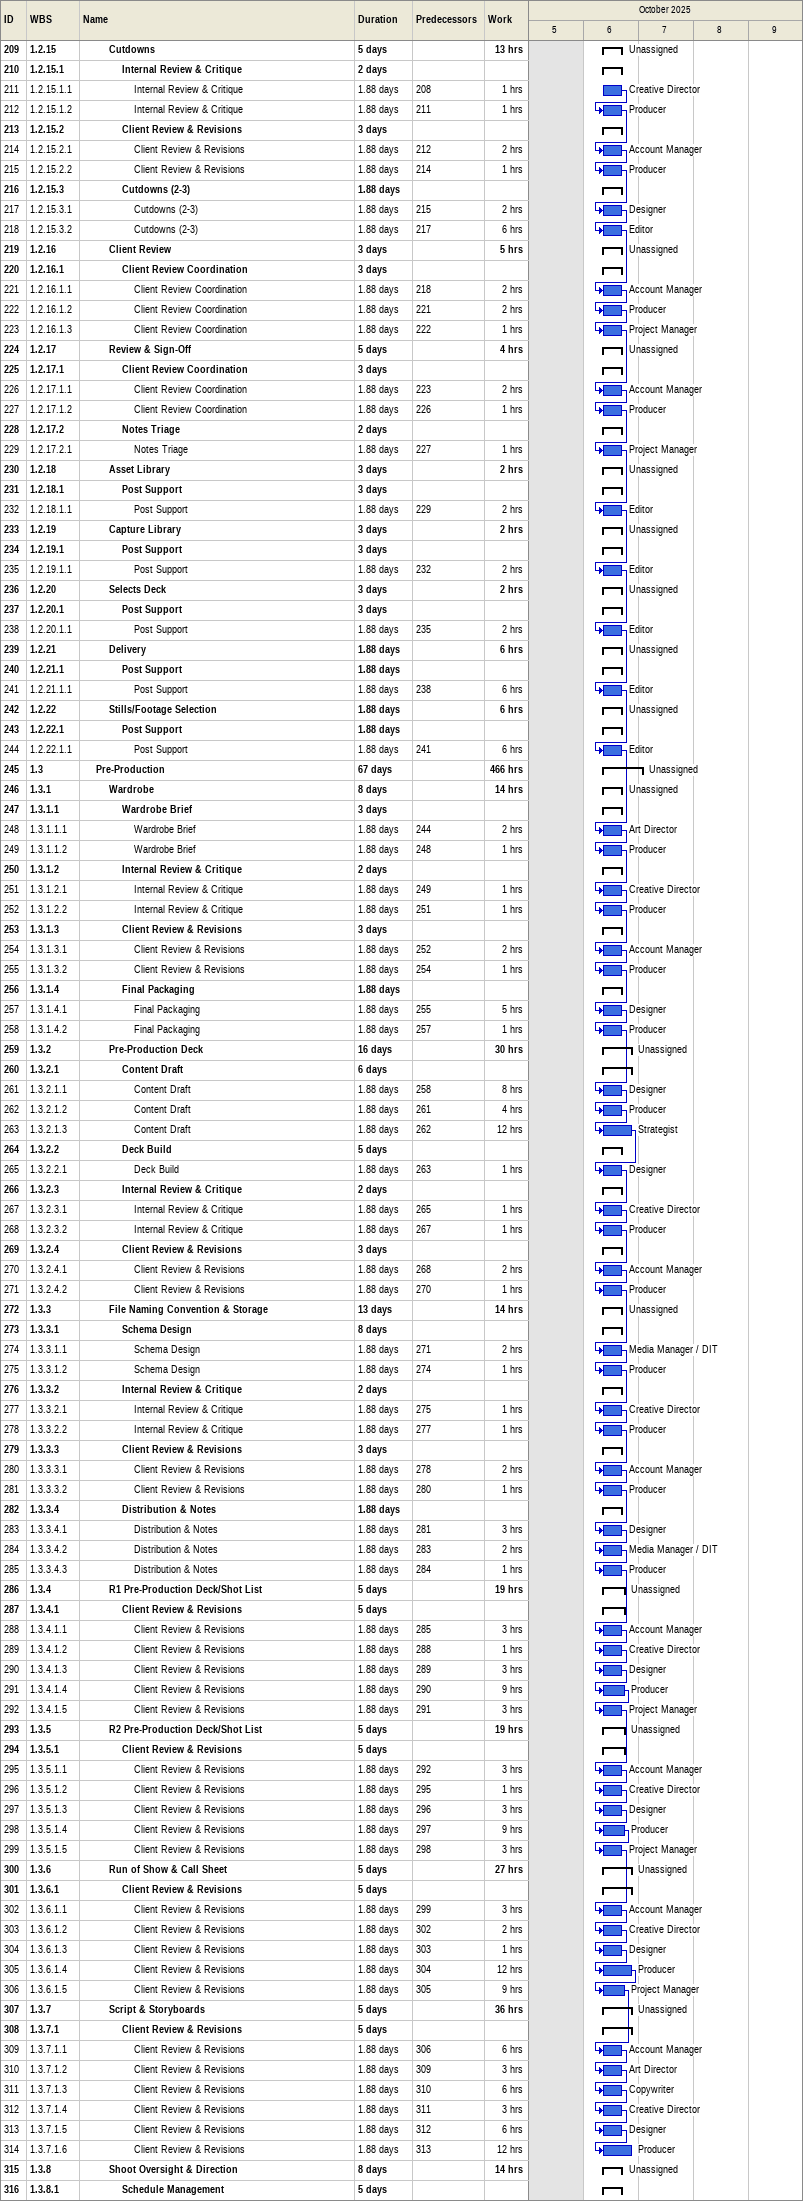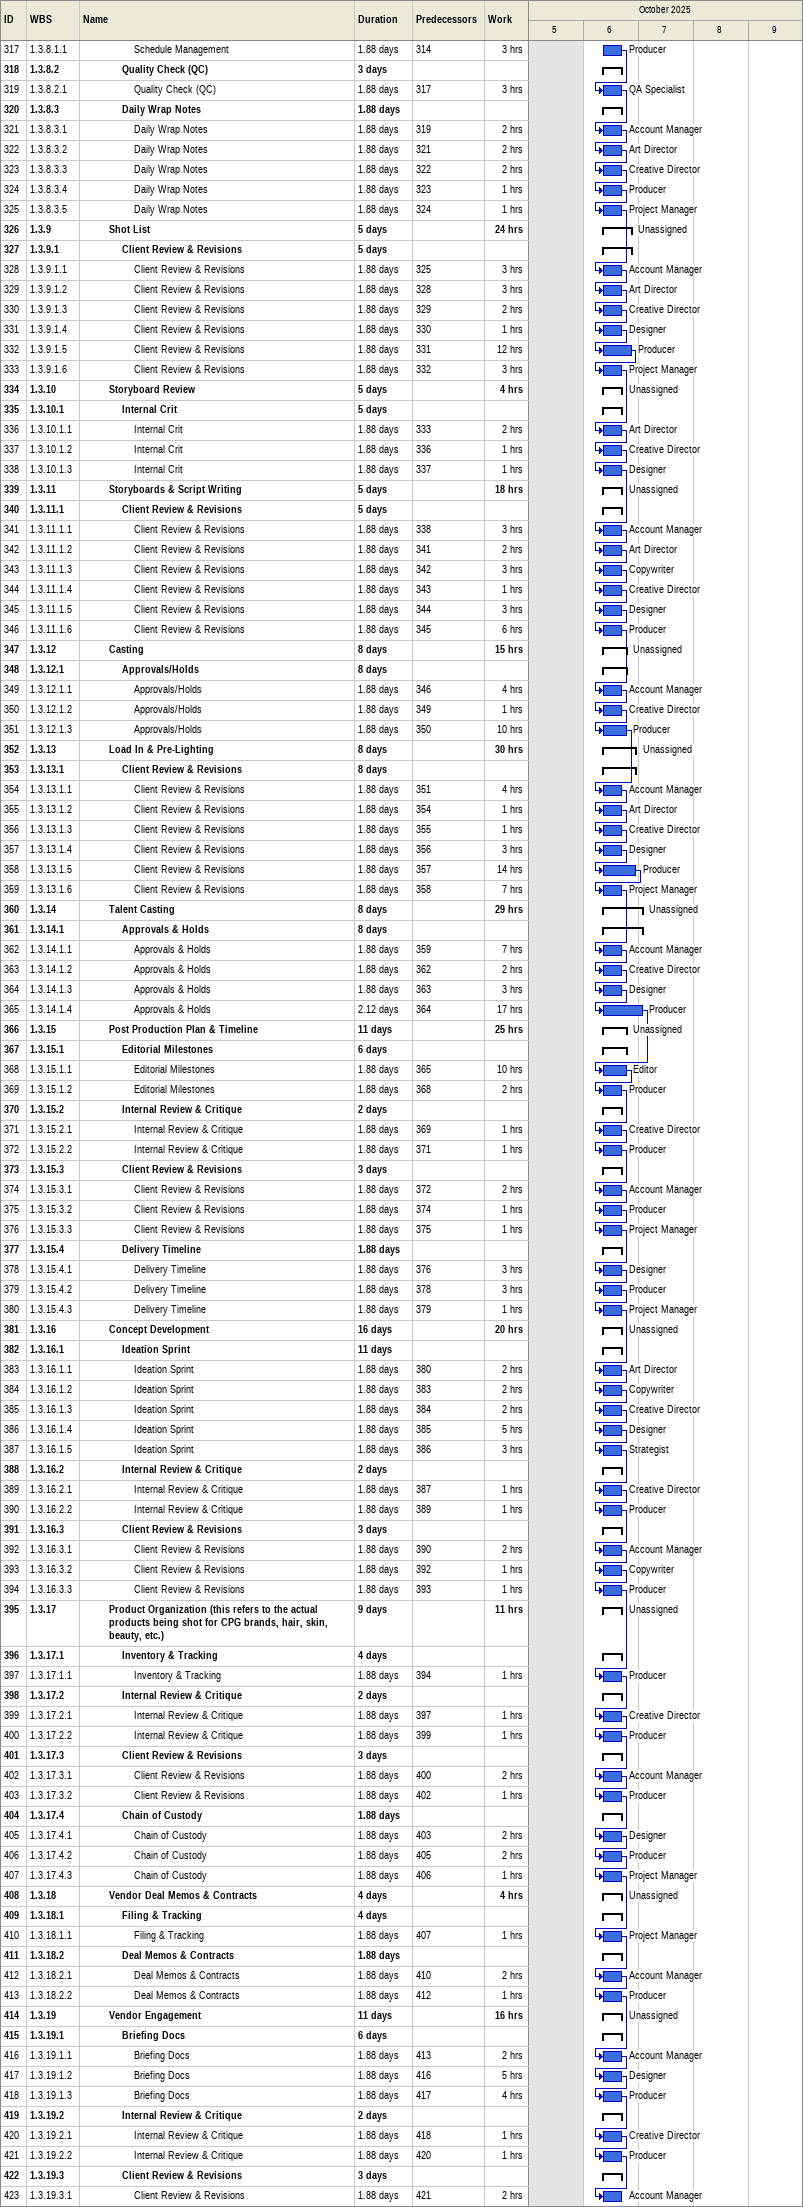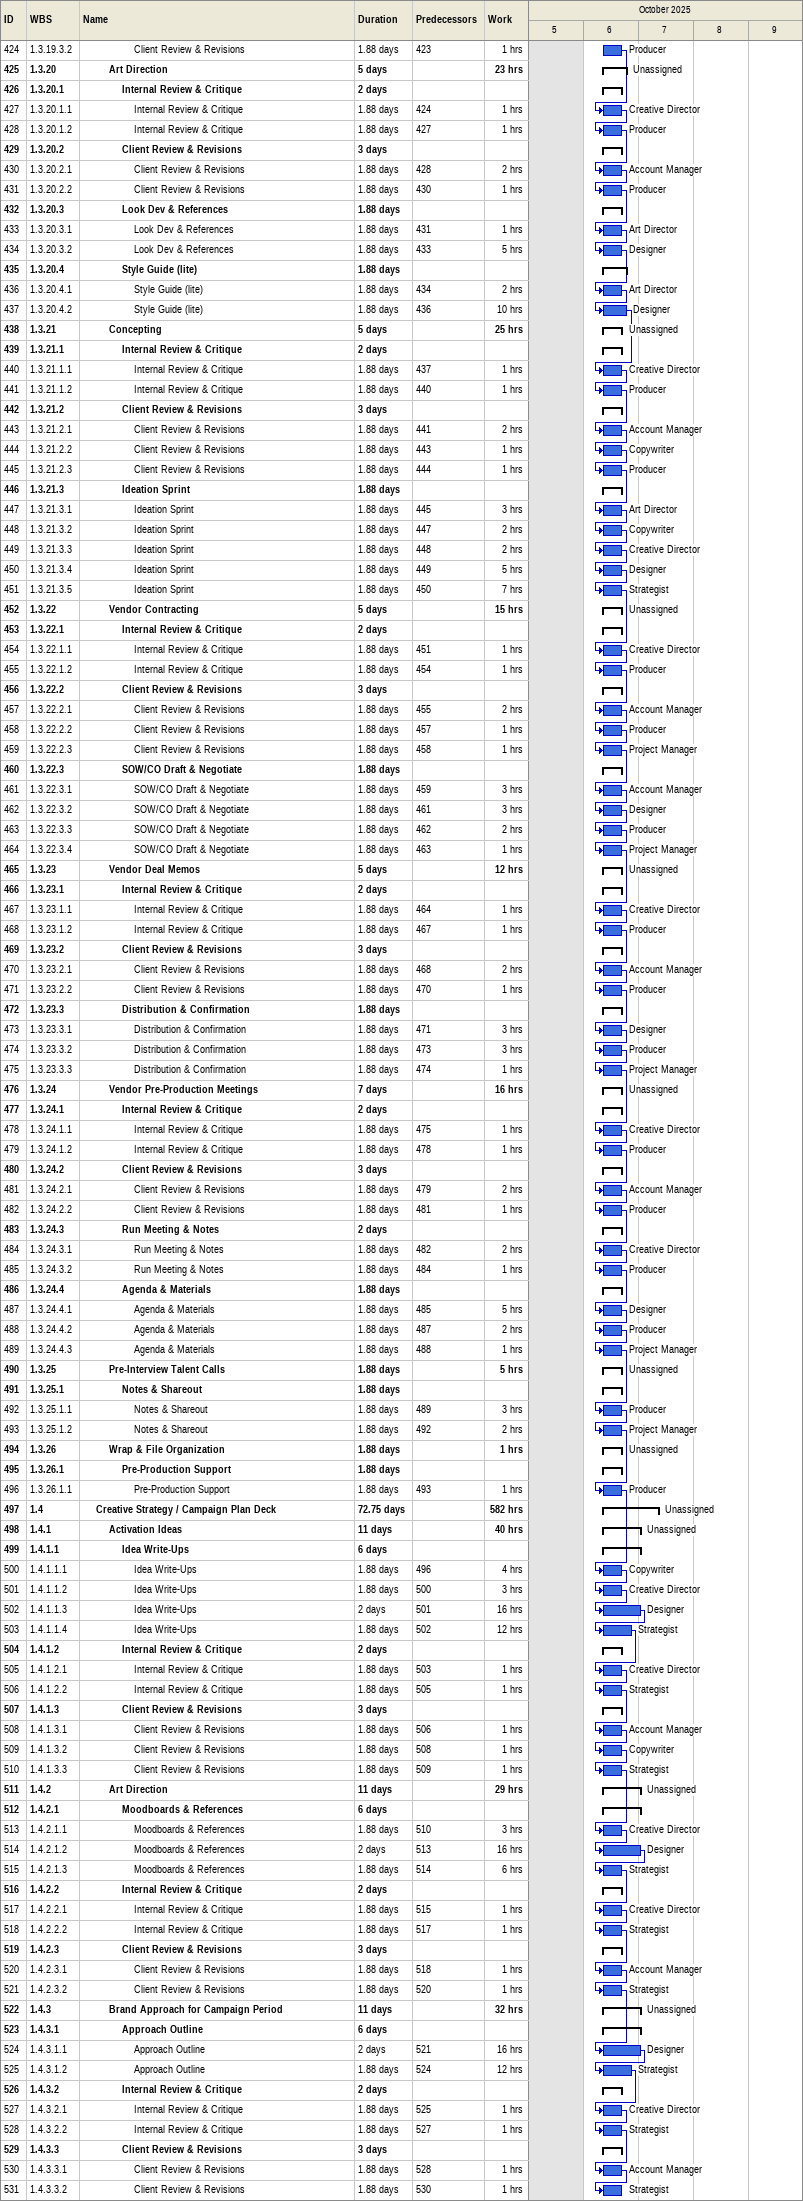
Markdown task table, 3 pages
| ID | WBS | Task | Duration | Start | Finish | Predecessors | Resources | Work (h) |
|---|---|---|---|---|---|---|---|---|
| 209 | 1.2.15 | **Cutdowns** | 5d | 2025-10-06 | 2025-10-06 |  | Unassigned | 13 |
| 210 | 1.2.15.1 | **Internal Review & Critique** | 2d | 2025-10-06 | 2025-10-06 |  |  |  |
| 211 | 1.2.15.1.1 | Internal Review & Critique | 1.88d | 2025-10-06 | 2025-10-06 | 208 | Creative Director | 1 |
| 212 | 1.2.15.1.2 | Internal Review & Critique | 1.88d | 2025-10-06 | 2025-10-06 | 211 | Producer | 1 |
| 213 | 1.2.15.2 | **Client Review & Revisions** | 3d | 2025-10-06 | 2025-10-06 |  |  |  |
| 214 | 1.2.15.2.1 | Client Review & Revisions | 1.88d | 2025-10-06 | 2025-10-06 | 212 | Account Manager | 2 |
| 215 | 1.2.15.2.2 | Client Review & Revisions | 1.88d | 2025-10-06 | 2025-10-06 | 214 | Producer | 1 |
| 216 | 1.2.15.3 | **Cutdowns (2-3)** | 1.88d | 2025-10-06 | 2025-10-06 |  |  |  |
| 217 | 1.2.15.3.1 | Cutdowns (2-3) | 1.88d | 2025-10-06 | 2025-10-06 | 215 | Designer | 2 |
| 218 | 1.2.15.3.2 | Cutdowns (2-3) | 1.88d | 2025-10-06 | 2025-10-06 | 217 | Editor | 6 |
| 219 | 1.2.16 | **Client Review** | 3d | 2025-10-06 | 2025-10-06 |  | Unassigned | 5 |
| 220 | 1.2.16.1 | **Client Review Coordination** | 3d | 2025-10-06 | 2025-10-06 |  |  |  |
| 221 | 1.2.16.1.1 | Client Review Coordination | 1.88d | 2025-10-06 | 2025-10-06 | 218 | Account Manager | 2 |
| 222 | 1.2.16.1.2 | Client Review Coordination | 1.88d | 2025-10-06 | 2025-10-06 | 221 | Producer | 2 |
| 223 | 1.2.16.1.3 | Client Review Coordination | 1.88d | 2025-10-06 | 2025-10-06 | 222 | Project Manager | 1 |
| 224 | 1.2.17 | **Review & Sign-Off** | 5d | 2025-10-06 | 2025-10-06 |  | Unassigned | 4 |
| 225 | 1.2.17.1 | **Client Review Coordination** | 3d | 2025-10-06 | 2025-10-06 |  |  |  |
| 226 | 1.2.17.1.1 | Client Review Coordination | 1.88d | 2025-10-06 | 2025-10-06 | 223 | Account Manager | 2 |
| 227 | 1.2.17.1.2 | Client Review Coordination | 1.88d | 2025-10-06 | 2025-10-06 | 226 | Producer | 1 |
| 228 | 1.2.17.2 | **Notes Triage** | 2d | 2025-10-06 | 2025-10-06 |  |  |  |
| 229 | 1.2.17.2.1 | Notes Triage | 1.88d | 2025-10-06 | 2025-10-06 | 227 | Project Manager | 1 |
| 230 | 1.2.18 | **Asset Library** | 3d | 2025-10-06 | 2025-10-06 |  | Unassigned | 2 |
| 231 | 1.2.18.1 | **Post Support** | 3d | 2025-10-06 | 2025-10-06 |  |  |  |
| 232 | 1.2.18.1.1 | Post Support | 1.88d | 2025-10-06 | 2025-10-06 | 229 | Editor | 2 |
| 233 | 1.2.19 | **Capture Library** | 3d | 2025-10-06 | 2025-10-06 |  | Unassigned | 2 |
| 234 | 1.2.19.1 | **Post Support** | 3d | 2025-10-06 | 2025-10-06 |  |  |  |
| 235 | 1.2.19.1.1 | Post Support | 1.88d | 2025-10-06 | 2025-10-06 | 232 | Editor | 2 |
| 236 | 1.2.20 | **Selects Deck** | 3d | 2025-10-06 | 2025-10-06 |  | Unassigned | 2 |
| 237 | 1.2.20.1 | **Post Support** | 3d | 2025-10-06 | 2025-10-06 |  |  |  |
| 238 | 1.2.20.1.1 | Post Support | 1.88d | 2025-10-06 | 2025-10-06 | 235 | Editor | 2 |
| 239 | 1.2.21 | **Delivery** | 1.88d | 2025-10-06 | 2025-10-06 |  | Unassigned | 6 |
| 240 | 1.2.21.1 | **Post Support** | 1.88d | 2025-10-06 | 2025-10-06 |  |  |  |
| 241 | 1.2.21.1.1 | Post Support | 1.88d | 2025-10-06 | 2025-10-06 | 238 | Editor | 6 |
| 242 | 1.2.22 | **Stills/Footage Selection** | 1.88d | 2025-10-06 | 2025-10-06 |  | Unassigned | 6 |
| 243 | 1.2.22.1 | **Post Support** | 1.88d | 2025-10-06 | 2025-10-06 |  |  |  |
| 244 | 1.2.22.1.1 | Post Support | 1.88d | 2025-10-06 | 2025-10-06 | 241 | Editor | 6 |
| 245 | 1.3 | **Pre-Production** | 67d | 2025-10-06 | 2025-10-07 |  | Unassigned | 466 |
| 246 | 1.3.1 | **Wardrobe** | 8d | 2025-10-06 | 2025-10-06 |  | Unassigned | 14 |
| 247 | 1.3.1.1 | **Wardrobe Brief** | 3d | 2025-10-06 | 2025-10-06 |  |  |  |
| 248 | 1.3.1.1.1 | Wardrobe Brief | 1.88d | 2025-10-06 | 2025-10-06 | 244 | Art Director | 2 |
| 249 | 1.3.1.1.2 | Wardrobe Brief | 1.88d | 2025-10-06 | 2025-10-06 | 248 | Producer | 1 |
| 250 | 1.3.1.2 | **Internal Review & Critique** | 2d | 2025-10-06 | 2025-10-06 |  |  |  |
| 251 | 1.3.1.2.1 | Internal Review & Critique | 1.88d | 2025-10-06 | 2025-10-06 | 249 | Creative Director | 1 |
| 252 | 1.3.1.2.2 | Internal Review & Critique | 1.88d | 2025-10-06 | 2025-10-06 | 251 | Producer | 1 |
| 253 | 1.3.1.3 | **Client Review & Revisions** | 3d | 2025-10-06 | 2025-10-06 |  |  |  |
| 254 | 1.3.1.3.1 | Client Review & Revisions | 1.88d | 2025-10-06 | 2025-10-06 | 252 | Account Manager | 2 |
| 255 | 1.3.1.3.2 | Client Review & Revisions | 1.88d | 2025-10-06 | 2025-10-06 | 254 | Producer | 1 |
| 256 | 1.3.1.4 | **Final Packaging** | 1.88d | 2025-10-06 | 2025-10-06 |  |  |  |
| 257 | 1.3.1.4.1 | Final Packaging | 1.88d | 2025-10-06 | 2025-10-06 | 255 | Designer | 5 |
| 258 | 1.3.1.4.2 | Final Packaging | 1.88d | 2025-10-06 | 2025-10-06 | 257 | Producer | 1 |
| 259 | 1.3.2 | **Pre-Production Deck** | 16d | 2025-10-06 | 2025-10-06 |  | Unassigned | 30 |
| 260 | 1.3.2.1 | **Content Draft** | 6d | 2025-10-06 | 2025-10-06 |  |  |  |
| 261 | 1.3.2.1.1 | Content Draft | 1.88d | 2025-10-06 | 2025-10-06 | 258 | Designer | 8 |
| 262 | 1.3.2.1.2 | Content Draft | 1.88d | 2025-10-06 | 2025-10-06 | 261 | Producer | 4 |
| 263 | 1.3.2.1.3 | Content Draft | 1.88d | 2025-10-06 | 2025-10-06 | 262 | Strategist | 12 |
| 264 | 1.3.2.2 | **Deck Build** | 5d | 2025-10-06 | 2025-10-06 |  |  |  |
| 265 | 1.3.2.2.1 | Deck Build | 1.88d | 2025-10-06 | 2025-10-06 | 263 | Designer | 1 |
| 266 | 1.3.2.3 | **Internal Review & Critique** | 2d | 2025-10-06 | 2025-10-06 |  |  |  |
| 267 | 1.3.2.3.1 | Internal Review & Critique | 1.88d | 2025-10-06 | 2025-10-06 | 265 | Creative Director | 1 |
| 268 | 1.3.2.3.2 | Internal Review & Critique | 1.88d | 2025-10-06 | 2025-10-06 | 267 | Producer | 1 |
| 269 | 1.3.2.4 | **Client Review & Revisions** | 3d | 2025-10-06 | 2025-10-06 |  |  |  |
| 270 | 1.3.2.4.1 | Client Review & Revisions | 1.88d | 2025-10-06 | 2025-10-06 | 268 | Account Manager | 2 |
| 271 | 1.3.2.4.2 | Client Review & Revisions | 1.88d | 2025-10-06 | 2025-10-06 | 270 | Producer | 1 |
| 272 | 1.3.3 | **File Naming Convention & Storage** | 13d | 2025-10-06 | 2025-10-06 |  | Unassigned | 14 |
| 273 | 1.3.3.1 | **Schema Design** | 8d | 2025-10-06 | 2025-10-06 |  |  |  |
| 274 | 1.3.3.1.1 | Schema Design | 1.88d | 2025-10-06 | 2025-10-06 | 271 | Media Manager / DIT | 2 |
| 275 | 1.3.3.1.2 | Schema Design | 1.88d | 2025-10-06 | 2025-10-06 | 274 | Producer | 1 |
| 276 | 1.3.3.2 | **Internal Review & Critique** | 2d | 2025-10-06 | 2025-10-06 |  |  |  |
| 277 | 1.3.3.2.1 | Internal Review & Critique | 1.88d | 2025-10-06 | 2025-10-06 | 275 | Creative Director | 1 |
| 278 | 1.3.3.2.2 | Internal Review & Critique | 1.88d | 2025-10-06 | 2025-10-06 | 277 | Producer | 1 |
| 279 | 1.3.3.3 | **Client Review & Revisions** | 3d | 2025-10-06 | 2025-10-06 |  |  |  |
| 280 | 1.3.3.3.1 | Client Review & Revisions | 1.88d | 2025-10-06 | 2025-10-06 | 278 | Account Manager | 2 |
| 281 | 1.3.3.3.2 | Client Review & Revisions | 1.88d | 2025-10-06 | 2025-10-06 | 280 | Producer | 1 |
| 282 | 1.3.3.4 | **Distribution & Notes** | 1.88d | 2025-10-06 | 2025-10-06 |  |  |  |
| 283 | 1.3.3.4.1 | Distribution & Notes | 1.88d | 2025-10-06 | 2025-10-06 | 281 | Designer | 3 |
| 284 | 1.3.3.4.2 | Distribution & Notes | 1.88d | 2025-10-06 | 2025-10-06 | 283 | Media Manager / DIT | 2 |
| 285 | 1.3.3.4.3 | Distribution & Notes | 1.88d | 2025-10-06 | 2025-10-06 | 284 | Producer | 1 |
| 286 | 1.3.4 | **R1 Pre-Production Deck/Shot List** | 5d | 2025-10-06 | 2025-10-06 |  | Unassigned | 19 |
| 287 | 1.3.4.1 | **Client Review & Revisions** | 5d | 2025-10-06 | 2025-10-06 |  |  |  |
| 288 | 1.3.4.1.1 | Client Review & Revisions | 1.88d | 2025-10-06 | 2025-10-06 | 285 | Account Manager | 3 |
| 289 | 1.3.4.1.2 | Client Review & Revisions | 1.88d | 2025-10-06 | 2025-10-06 | 288 | Creative Director | 1 |
| 290 | 1.3.4.1.3 | Client Review & Revisions | 1.88d | 2025-10-06 | 2025-10-06 | 289 | Designer | 3 |
| 291 | 1.3.4.1.4 | Client Review & Revisions | 1.88d | 2025-10-06 | 2025-10-06 | 290 | Producer | 9 |
| 292 | 1.3.4.1.5 | Client Review & Revisions | 1.88d | 2025-10-06 | 2025-10-06 | 291 | Project Manager | 3 |
| 293 | 1.3.5 | **R2 Pre-Production Deck/Shot List** | 5d | 2025-10-06 | 2025-10-06 |  | Unassigned | 19 |
| 294 | 1.3.5.1 | **Client Review & Revisions** | 5d | 2025-10-06 | 2025-10-06 |  |  |  |
| 295 | 1.3.5.1.1 | Client Review & Revisions | 1.88d | 2025-10-06 | 2025-10-06 | 292 | Account Manager | 3 |
| 296 | 1.3.5.1.2 | Client Review & Revisions | 1.88d | 2025-10-06 | 2025-10-06 | 295 | Creative Director | 1 |
| 297 | 1.3.5.1.3 | Client Review & Revisions | 1.88d | 2025-10-06 | 2025-10-06 | 296 | Designer | 3 |
| 298 | 1.3.5.1.4 | Client Review & Revisions | 1.88d | 2025-10-06 | 2025-10-06 | 297 | Producer | 9 |
| 299 | 1.3.5.1.5 | Client Review & Revisions | 1.88d | 2025-10-06 | 2025-10-06 | 298 | Project Manager | 3 |
| 300 | 1.3.6 | **Run of Show & Call Sheet** | 5d | 2025-10-06 | 2025-10-06 |  | Unassigned | 27 |
| 301 | 1.3.6.1 | **Client Review & Revisions** | 5d | 2025-10-06 | 2025-10-06 |  |  |  |
| 302 | 1.3.6.1.1 | Client Review & Revisions | 1.88d | 2025-10-06 | 2025-10-06 | 299 | Account Manager | 3 |
| 303 | 1.3.6.1.2 | Client Review & Revisions | 1.88d | 2025-10-06 | 2025-10-06 | 302 | Creative Director | 2 |
| 304 | 1.3.6.1.3 | Client Review & Revisions | 1.88d | 2025-10-06 | 2025-10-06 | 303 | Designer | 1 |
| 305 | 1.3.6.1.4 | Client Review & Revisions | 1.88d | 2025-10-06 | 2025-10-06 | 304 | Producer | 12 |
| 306 | 1.3.6.1.5 | Client Review & Revisions | 1.88d | 2025-10-06 | 2025-10-06 | 305 | Project Manager | 9 |
| 307 | 1.3.7 | **Script & Storyboards** | 5d | 2025-10-06 | 2025-10-06 |  | Unassigned | 36 |
| 308 | 1.3.7.1 | **Client Review & Revisions** | 5d | 2025-10-06 | 2025-10-06 |  |  |  |
| 309 | 1.3.7.1.1 | Client Review & Revisions | 1.88d | 2025-10-06 | 2025-10-06 | 306 | Account Manager | 6 |
| 310 | 1.3.7.1.2 | Client Review & Revisions | 1.88d | 2025-10-06 | 2025-10-06 | 309 | Art Director | 3 |
| 311 | 1.3.7.1.3 | Client Review & Revisions | 1.88d | 2025-10-06 | 2025-10-06 | 310 | Copywriter | 6 |
| 312 | 1.3.7.1.4 | Client Review & Revisions | 1.88d | 2025-10-06 | 2025-10-06 | 311 | Creative Director | 3 |
| 313 | 1.3.7.1.5 | Client Review & Revisions | 1.88d | 2025-10-06 | 2025-10-06 | 312 | Designer | 6 |
| 314 | 1.3.7.1.6 | Client Review & Revisions | 1.88d | 2025-10-06 | 2025-10-06 | 313 | Producer | 12 |
| 315 | 1.3.8 | **Shoot Oversight & Direction** | 8d | 2025-10-06 | 2025-10-06 |  | Unassigned | 14 |
| 316 | 1.3.8.1 | **Schedule Management** | 5d | 2025-10-06 | 2025-10-06 |  |  |  |
| 317 | 1.3.8.1.1 | Schedule Management | 1.88d | 2025-10-06 | 2025-10-06 | 314 | Producer | 3 |
| 318 | 1.3.8.2 | **Quality Check (QC)** | 3d | 2025-10-06 | 2025-10-06 |  |  |  |
| 319 | 1.3.8.2.1 | Quality Check (QC) | 1.88d | 2025-10-06 | 2025-10-06 | 317 | QA Specialist | 3 |
| 320 | 1.3.8.3 | **Daily Wrap Notes** | 1.88d | 2025-10-06 | 2025-10-06 |  |  |  |
| 321 | 1.3.8.3.1 | Daily Wrap Notes | 1.88d | 2025-10-06 | 2025-10-06 | 319 | Account Manager | 2 |
| 322 | 1.3.8.3.2 | Daily Wrap Notes | 1.88d | 2025-10-06 | 2025-10-06 | 321 | Art Director | 2 |
| 323 | 1.3.8.3.3 | Daily Wrap Notes | 1.88d | 2025-10-06 | 2025-10-06 | 322 | Creative Director | 2 |
| 324 | 1.3.8.3.4 | Daily Wrap Notes | 1.88d | 2025-10-06 | 2025-10-06 | 323 | Producer | 1 |
| 325 | 1.3.8.3.5 | Daily Wrap Notes | 1.88d | 2025-10-06 | 2025-10-06 | 324 | Project Manager | 1 |
| 326 | 1.3.9 | **Shot List** | 5d | 2025-10-06 | 2025-10-06 |  | Unassigned | 24 |
| 327 | 1.3.9.1 | **Client Review & Revisions** | 5d | 2025-10-06 | 2025-10-06 |  |  |  |
| 328 | 1.3.9.1.1 | Client Review & Revisions | 1.88d | 2025-10-06 | 2025-10-06 | 325 | Account Manager | 3 |
| 329 | 1.3.9.1.2 | Client Review & Revisions | 1.88d | 2025-10-06 | 2025-10-06 | 328 | Art Director | 3 |
| 330 | 1.3.9.1.3 | Client Review & Revisions | 1.88d | 2025-10-06 | 2025-10-06 | 329 | Creative Director | 2 |
| 331 | 1.3.9.1.4 | Client Review & Revisions | 1.88d | 2025-10-06 | 2025-10-06 | 330 | Designer | 1 |
| 332 | 1.3.9.1.5 | Client Review & Revisions | 1.88d | 2025-10-06 | 2025-10-06 | 331 | Producer | 12 |
| 333 | 1.3.9.1.6 | Client Review & Revisions | 1.88d | 2025-10-06 | 2025-10-06 | 332 | Project Manager | 3 |
| 334 | 1.3.10 | **Storyboard Review** | 5d | 2025-10-06 | 2025-10-06 |  | Unassigned | 4 |
| 335 | 1.3.10.1 | **Internal Crit** | 5d | 2025-10-06 | 2025-10-06 |  |  |  |
| 336 | 1.3.10.1.1 | Internal Crit | 1.88d | 2025-10-06 | 2025-10-06 | 333 | Art Director | 2 |
| 337 | 1.3.10.1.2 | Internal Crit | 1.88d | 2025-10-06 | 2025-10-06 | 336 | Creative Director | 1 |
| 338 | 1.3.10.1.3 | Internal Crit | 1.88d | 2025-10-06 | 2025-10-06 | 337 | Designer | 1 |
| 339 | 1.3.11 | **Storyboards & Script Writing** | 5d | 2025-10-06 | 2025-10-06 |  | Unassigned | 18 |
| 340 | 1.3.11.1 | **Client Review & Revisions** | 5d | 2025-10-06 | 2025-10-06 |  |  |  |
| 341 | 1.3.11.1.1 | Client Review & Revisions | 1.88d | 2025-10-06 | 2025-10-06 | 338 | Account Manager | 3 |
| 342 | 1.3.11.1.2 | Client Review & Revisions | 1.88d | 2025-10-06 | 2025-10-06 | 341 | Art Director | 2 |
| 343 | 1.3.11.1.3 | Client Review & Revisions | 1.88d | 2025-10-06 | 2025-10-06 | 342 | Copywriter | 3 |
| 344 | 1.3.11.1.4 | Client Review & Revisions | 1.88d | 2025-10-06 | 2025-10-06 | 343 | Creative Director | 1 |
| 345 | 1.3.11.1.5 | Client Review & Revisions | 1.88d | 2025-10-06 | 2025-10-06 | 344 | Designer | 3 |
| 346 | 1.3.11.1.6 | Client Review & Revisions | 1.88d | 2025-10-06 | 2025-10-06 | 345 | Producer | 6 |
| 347 | 1.3.12 | **Casting** | 8d | 2025-10-06 | 2025-10-06 |  | Unassigned | 15 |
| 348 | 1.3.12.1 | **Approvals/Holds** | 8d | 2025-10-06 | 2025-10-06 |  |  |  |
| 349 | 1.3.12.1.1 | Approvals/Holds | 1.88d | 2025-10-06 | 2025-10-06 | 346 | Account Manager | 4 |
| 350 | 1.3.12.1.2 | Approvals/Holds | 1.88d | 2025-10-06 | 2025-10-06 | 349 | Creative Director | 1 |
| 351 | 1.3.12.1.3 | Approvals/Holds | 1.88d | 2025-10-06 | 2025-10-06 | 350 | Producer | 10 |
| 352 | 1.3.13 | **Load In & Pre-Lighting** | 8d | 2025-10-06 | 2025-10-06 |  | Unassigned | 30 |
| 353 | 1.3.13.1 | **Client Review & Revisions** | 8d | 2025-10-06 | 2025-10-06 |  |  |  |
| 354 | 1.3.13.1.1 | Client Review & Revisions | 1.88d | 2025-10-06 | 2025-10-06 | 351 | Account Manager | 4 |
| 355 | 1.3.13.1.2 | Client Review & Revisions | 1.88d | 2025-10-06 | 2025-10-06 | 354 | Art Director | 1 |
| 356 | 1.3.13.1.3 | Client Review & Revisions | 1.88d | 2025-10-06 | 2025-10-06 | 355 | Creative Director | 1 |
| 357 | 1.3.13.1.4 | Client Review & Revisions | 1.88d | 2025-10-06 | 2025-10-06 | 356 | Designer | 3 |
| 358 | 1.3.13.1.5 | Client Review & Revisions | 1.88d | 2025-10-06 | 2025-10-06 | 357 | Producer | 14 |
| 359 | 1.3.13.1.6 | Client Review & Revisions | 1.88d | 2025-10-06 | 2025-10-06 | 358 | Project Manager | 7 |
| 360 | 1.3.14 | **Talent Casting** | 8d | 2025-10-06 | 2025-10-07 |  | Unassigned | 29 |
| 361 | 1.3.14.1 | **Approvals & Holds** | 8d | 2025-10-06 | 2025-10-07 |  |  |  |
| 362 | 1.3.14.1.1 | Approvals & Holds | 1.88d | 2025-10-06 | 2025-10-06 | 359 | Account Manager | 7 |
| 363 | 1.3.14.1.2 | Approvals & Holds | 1.88d | 2025-10-06 | 2025-10-06 | 362 | Creative Director | 2 |
| 364 | 1.3.14.1.3 | Approvals & Holds | 1.88d | 2025-10-06 | 2025-10-06 | 363 | Designer | 3 |
| 365 | 1.3.14.1.4 | Approvals & Holds | 2.12d | 2025-10-06 | 2025-10-07 | 364 | Producer | 17 |
| 366 | 1.3.15 | **Post Production Plan & Timeline** | 11d | 2025-10-06 | 2025-10-06 |  | Unassigned | 25 |
| 367 | 1.3.15.1 | **Editorial Milestones** | 6d | 2025-10-06 | 2025-10-06 |  |  |  |
| 368 | 1.3.15.1.1 | Editorial Milestones | 1.88d | 2025-10-06 | 2025-10-06 | 365 | Editor | 10 |
| 369 | 1.3.15.1.2 | Editorial Milestones | 1.88d | 2025-10-06 | 2025-10-06 | 368 | Producer | 2 |
| 370 | 1.3.15.2 | **Internal Review & Critique** | 2d | 2025-10-06 | 2025-10-06 |  |  |  |
| 371 | 1.3.15.2.1 | Internal Review & Critique | 1.88d | 2025-10-06 | 2025-10-06 | 369 | Creative Director | 1 |
| 372 | 1.3.15.2.2 | Internal Review & Critique | 1.88d | 2025-10-06 | 2025-10-06 | 371 | Producer | 1 |
| 373 | 1.3.15.3 | **Client Review & Revisions** | 3d | 2025-10-06 | 2025-10-06 |  |  |  |
| 374 | 1.3.15.3.1 | Client Review & Revisions | 1.88d | 2025-10-06 | 2025-10-06 | 372 | Account Manager | 2 |
| 375 | 1.3.15.3.2 | Client Review & Revisions | 1.88d | 2025-10-06 | 2025-10-06 | 374 | Producer | 1 |
| 376 | 1.3.15.3.3 | Client Review & Revisions | 1.88d | 2025-10-06 | 2025-10-06 | 375 | Project Manager | 1 |
| 377 | 1.3.15.4 | **Delivery Timeline** | 1.88d | 2025-10-06 | 2025-10-06 |  |  |  |
| 378 | 1.3.15.4.1 | Delivery Timeline | 1.88d | 2025-10-06 | 2025-10-06 | 376 | Designer | 3 |
| 379 | 1.3.15.4.2 | Delivery Timeline | 1.88d | 2025-10-06 | 2025-10-06 | 378 | Producer | 3 |
| 380 | 1.3.15.4.3 | Delivery Timeline | 1.88d | 2025-10-06 | 2025-10-06 | 379 | Project Manager | 1 |
| 381 | 1.3.16 | **Concept Development** | 16d | 2025-10-06 | 2025-10-06 |  | Unassigned | 20 |
| 382 | 1.3.16.1 | **Ideation Sprint** | 11d | 2025-10-06 | 2025-10-06 |  |  |  |
| 383 | 1.3.16.1.1 | Ideation Sprint | 1.88d | 2025-10-06 | 2025-10-06 | 380 | Art Director | 2 |
| 384 | 1.3.16.1.2 | Ideation Sprint | 1.88d | 2025-10-06 | 2025-10-06 | 383 | Copywriter | 2 |
| 385 | 1.3.16.1.3 | Ideation Sprint | 1.88d | 2025-10-06 | 2025-10-06 | 384 | Creative Director | 2 |
| 386 | 1.3.16.1.4 | Ideation Sprint | 1.88d | 2025-10-06 | 2025-10-06 | 385 | Designer | 5 |
| 387 | 1.3.16.1.5 | Ideation Sprint | 1.88d | 2025-10-06 | 2025-10-06 | 386 | Strategist | 3 |
| 388 | 1.3.16.2 | **Internal Review & Critique** | 2d | 2025-10-06 | 2025-10-06 |  |  |  |
| 389 | 1.3.16.2.1 | Internal Review & Critique | 1.88d | 2025-10-06 | 2025-10-06 | 387 | Creative Director | 1 |
| 390 | 1.3.16.2.2 | Internal Review & Critique | 1.88d | 2025-10-06 | 2025-10-06 | 389 | Producer | 1 |
| 391 | 1.3.16.3 | **Client Review & Revisions** | 3d | 2025-10-06 | 2025-10-06 |  |  |  |
| 392 | 1.3.16.3.1 | Client Review & Revisions | 1.88d | 2025-10-06 | 2025-10-06 | 390 | Account Manager | 2 |
| 393 | 1.3.16.3.2 | Client Review & Revisions | 1.88d | 2025-10-06 | 2025-10-06 | 392 | Copywriter | 1 |
| 394 | 1.3.16.3.3 | Client Review & Revisions | 1.88d | 2025-10-06 | 2025-10-06 | 393 | Producer | 1 |
| 395 | 1.3.17 | **Product Organization (this refers to the actual products being shot for CPG brands, hair, skin, beauty, etc.)** | 9d | 2025-10-06 | 2025-10-06 |  | Unassigned | 11 |
| 396 | 1.3.17.1 | **Inventory & Tracking** | 4d | 2025-10-06 | 2025-10-06 |  |  |  |
| 397 | 1.3.17.1.1 | Inventory & Tracking | 1.88d | 2025-10-06 | 2025-10-06 | 394 | Producer | 1 |
| 398 | 1.3.17.2 | **Internal Review & Critique** | 2d | 2025-10-06 | 2025-10-06 |  |  |  |
| 399 | 1.3.17.2.1 | Internal Review & Critique | 1.88d | 2025-10-06 | 2025-10-06 | 397 | Creative Director | 1 |
| 400 | 1.3.17.2.2 | Internal Review & Critique | 1.88d | 2025-10-06 | 2025-10-06 | 399 | Producer | 1 |
| 401 | 1.3.17.3 | **Client Review & Revisions** | 3d | 2025-10-06 | 2025-10-06 |  |  |  |
| 402 | 1.3.17.3.1 | Client Review & Revisions | 1.88d | 2025-10-06 | 2025-10-06 | 400 | Account Manager | 2 |
| 403 | 1.3.17.3.2 | Client Review & Revisions | 1.88d | 2025-10-06 | 2025-10-06 | 402 | Producer | 1 |
| 404 | 1.3.17.4 | **Chain of Custody** | 1.88d | 2025-10-06 | 2025-10-06 |  |  |  |
| 405 | 1.3.17.4.1 | Chain of Custody | 1.88d | 2025-10-06 | 2025-10-06 | 403 | Designer | 2 |
| 406 | 1.3.17.4.2 | Chain of Custody | 1.88d | 2025-10-06 | 2025-10-06 | 405 | Producer | 2 |
| 407 | 1.3.17.4.3 | Chain of Custody | 1.88d | 2025-10-06 | 2025-10-06 | 406 | Project Manager | 1 |
| 408 | 1.3.18 | **Vendor Deal Memos & Contracts** | 4d | 2025-10-06 | 2025-10-06 |  | Unassigned | 4 |
| 409 | 1.3.18.1 | **Filing & Tracking** | 4d | 2025-10-06 | 2025-10-06 |  |  |  |
| 410 | 1.3.18.1.1 | Filing & Tracking | 1.88d | 2025-10-06 | 2025-10-06 | 407 | Project Manager | 1 |
| 411 | 1.3.18.2 | **Deal Memos & Contracts** | 1.88d | 2025-10-06 | 2025-10-06 |  |  |  |
| 412 | 1.3.18.2.1 | Deal Memos & Contracts | 1.88d | 2025-10-06 | 2025-10-06 | 410 | Account Manager | 2 |
| 413 | 1.3.18.2.2 | Deal Memos & Contracts | 1.88d | 2025-10-06 | 2025-10-06 | 412 | Producer | 1 |
| 414 | 1.3.19 | **Vendor Engagement** | 11d | 2025-10-06 | 2025-10-06 |  | Unassigned | 16 |
| 415 | 1.3.19.1 | **Briefing Docs** | 6d | 2025-10-06 | 2025-10-06 |  |  |  |
| 416 | 1.3.19.1.1 | Briefing Docs | 1.88d | 2025-10-06 | 2025-10-06 | 413 | Account Manager | 2 |
| 417 | 1.3.19.1.2 | Briefing Docs | 1.88d | 2025-10-06 | 2025-10-06 | 416 | Designer | 5 |
| 418 | 1.3.19.1.3 | Briefing Docs | 1.88d | 2025-10-06 | 2025-10-06 | 417 | Producer | 4 |
| 419 | 1.3.19.2 | **Internal Review & Critique** | 2d | 2025-10-06 | 2025-10-06 |  |  |  |
| 420 | 1.3.19.2.1 | Internal Review & Critique | 1.88d | 2025-10-06 | 2025-10-06 | 418 | Creative Director | 1 |
| 421 | 1.3.19.2.2 | Internal Review & Critique | 1.88d | 2025-10-06 | 2025-10-06 | 420 | Producer | 1 |
| 422 | 1.3.19.3 | **Client Review & Revisions** | 3d | 2025-10-06 | 2025-10-06 |  |  |  |
| 423 | 1.3.19.3.1 | Client Review & Revisions | 1.88d | 2025-10-06 | 2025-10-06 | 421 | Account Manager | 2 |
| 424 | 1.3.19.3.2 | Client Review & Revisions | 1.88d | 2025-10-06 | 2025-10-06 | 423 | Producer | 1 |
| 425 | 1.3.20 | **Art Direction** | 5d | 2025-10-06 | 2025-10-06 |  | Unassigned | 23 |
| 426 | 1.3.20.1 | **Internal Review & Critique** | 2d | 2025-10-06 | 2025-10-06 |  |  |  |
| 427 | 1.3.20.1.1 | Internal Review & Critique | 1.88d | 2025-10-06 | 2025-10-06 | 424 | Creative Director | 1 |
| 428 | 1.3.20.1.2 | Internal Review & Critique | 1.88d | 2025-10-06 | 2025-10-06 | 427 | Producer | 1 |
| 429 | 1.3.20.2 | **Client Review & Revisions** | 3d | 2025-10-06 | 2025-10-06 |  |  |  |
| 430 | 1.3.20.2.1 | Client Review & Revisions | 1.88d | 2025-10-06 | 2025-10-06 | 428 | Account Manager | 2 |
| 431 | 1.3.20.2.2 | Client Review & Revisions | 1.88d | 2025-10-06 | 2025-10-06 | 430 | Producer | 1 |
| 432 | 1.3.20.3 | **Look Dev & References** | 1.88d | 2025-10-06 | 2025-10-06 |  |  |  |
| 433 | 1.3.20.3.1 | Look Dev & References | 1.88d | 2025-10-06 | 2025-10-06 | 431 | Art Director | 1 |
| 434 | 1.3.20.3.2 | Look Dev & References | 1.88d | 2025-10-06 | 2025-10-06 | 433 | Designer | 5 |
| 435 | 1.3.20.4 | **Style Guide (lite)** | 1.88d | 2025-10-06 | 2025-10-06 |  |  |  |
| 436 | 1.3.20.4.1 | Style Guide (lite) | 1.88d | 2025-10-06 | 2025-10-06 | 434 | Art Director | 2 |
| 437 | 1.3.20.4.2 | Style Guide (lite) | 1.88d | 2025-10-06 | 2025-10-06 | 436 | Designer | 10 |
| 438 | 1.3.21 | **Concepting** | 5d | 2025-10-06 | 2025-10-06 |  | Unassigned | 25 |
| 439 | 1.3.21.1 | **Internal Review & Critique** | 2d | 2025-10-06 | 2025-10-06 |  |  |  |
| 440 | 1.3.21.1.1 | Internal Review & Critique | 1.88d | 2025-10-06 | 2025-10-06 | 437 | Creative Director | 1 |
| 441 | 1.3.21.1.2 | Internal Review & Critique | 1.88d | 2025-10-06 | 2025-10-06 | 440 | Producer | 1 |
| 442 | 1.3.21.2 | **Client Review & Revisions** | 3d | 2025-10-06 | 2025-10-06 |  |  |  |
| 443 | 1.3.21.2.1 | Client Review & Revisions | 1.88d | 2025-10-06 | 2025-10-06 | 441 | Account Manager | 2 |
| 444 | 1.3.21.2.2 | Client Review & Revisions | 1.88d | 2025-10-06 | 2025-10-06 | 443 | Copywriter | 1 |
| 445 | 1.3.21.2.3 | Client Review & Revisions | 1.88d | 2025-10-06 | 2025-10-06 | 444 | Producer | 1 |
| 446 | 1.3.21.3 | **Ideation Sprint** | 1.88d | 2025-10-06 | 2025-10-06 |  |  |  |
| 447 | 1.3.21.3.1 | Ideation Sprint | 1.88d | 2025-10-06 | 2025-10-06 | 445 | Art Director | 3 |
| 448 | 1.3.21.3.2 | Ideation Sprint | 1.88d | 2025-10-06 | 2025-10-06 | 447 | Copywriter | 2 |
| 449 | 1.3.21.3.3 | Ideation Sprint | 1.88d | 2025-10-06 | 2025-10-06 | 448 | Creative Director | 2 |
| 450 | 1.3.21.3.4 | Ideation Sprint | 1.88d | 2025-10-06 | 2025-10-06 | 449 | Designer | 5 |
| 451 | 1.3.21.3.5 | Ideation Sprint | 1.88d | 2025-10-06 | 2025-10-06 | 450 | Strategist | 7 |
| 452 | 1.3.22 | **Vendor Contracting** | 5d | 2025-10-06 | 2025-10-06 |  | Unassigned | 15 |
| 453 | 1.3.22.1 | **Internal Review & Critique** | 2d | 2025-10-06 | 2025-10-06 |  |  |  |
| 454 | 1.3.22.1.1 | Internal Review & Critique | 1.88d | 2025-10-06 | 2025-10-06 | 451 | Creative Director | 1 |
| 455 | 1.3.22.1.2 | Internal Review & Critique | 1.88d | 2025-10-06 | 2025-10-06 | 454 | Producer | 1 |
| 456 | 1.3.22.2 | **Client Review & Revisions** | 3d | 2025-10-06 | 2025-10-06 |  |  |  |
| 457 | 1.3.22.2.1 | Client Review & Revisions | 1.88d | 2025-10-06 | 2025-10-06 | 455 | Account Manager | 2 |
| 458 | 1.3.22.2.2 | Client Review & Revisions | 1.88d | 2025-10-06 | 2025-10-06 | 457 | Producer | 1 |
| 459 | 1.3.22.2.3 | Client Review & Revisions | 1.88d | 2025-10-06 | 2025-10-06 | 458 | Project Manager | 1 |
| 460 | 1.3.22.3 | **SOW/CO Draft & Negotiate** | 1.88d | 2025-10-06 | 2025-10-06 |  |  |  |
| 461 | 1.3.22.3.1 | SOW/CO Draft & Negotiate | 1.88d | 2025-10-06 | 2025-10-06 | 459 | Account Manager | 3 |
| 462 | 1.3.22.3.2 | SOW/CO Draft & Negotiate | 1.88d | 2025-10-06 | 2025-10-06 | 461 | Designer | 3 |
| 463 | 1.3.22.3.3 | SOW/CO Draft & Negotiate | 1.88d | 2025-10-06 | 2025-10-06 | 462 | Producer | 2 |
| 464 | 1.3.22.3.4 | SOW/CO Draft & Negotiate | 1.88d | 2025-10-06 | 2025-10-06 | 463 | Project Manager | 1 |
| 465 | 1.3.23 | **Vendor Deal Memos** | 5d | 2025-10-06 | 2025-10-06 |  | Unassigned | 12 |
| 466 | 1.3.23.1 | **Internal Review & Critique** | 2d | 2025-10-06 | 2025-10-06 |  |  |  |
| 467 | 1.3.23.1.1 | Internal Review & Critique | 1.88d | 2025-10-06 | 2025-10-06 | 464 | Creative Director | 1 |
| 468 | 1.3.23.1.2 | Internal Review & Critique | 1.88d | 2025-10-06 | 2025-10-06 | 467 | Producer | 1 |
| 469 | 1.3.23.2 | **Client Review & Revisions** | 3d | 2025-10-06 | 2025-10-06 |  |  |  |
| 470 | 1.3.23.2.1 | Client Review & Revisions | 1.88d | 2025-10-06 | 2025-10-06 | 468 | Account Manager | 2 |
| 471 | 1.3.23.2.2 | Client Review & Revisions | 1.88d | 2025-10-06 | 2025-10-06 | 470 | Producer | 1 |
| 472 | 1.3.23.3 | **Distribution & Confirmation** | 1.88d | 2025-10-06 | 2025-10-06 |  |  |  |
| 473 | 1.3.23.3.1 | Distribution & Confirmation | 1.88d | 2025-10-06 | 2025-10-06 | 471 | Designer | 3 |
| 474 | 1.3.23.3.2 | Distribution & Confirmation | 1.88d | 2025-10-06 | 2025-10-06 | 473 | Producer | 3 |
| 475 | 1.3.23.3.3 | Distribution & Confirmation | 1.88d | 2025-10-06 | 2025-10-06 | 474 | Project Manager | 1 |
| 476 | 1.3.24 | **Vendor Pre-Production Meetings** | 7d | 2025-10-06 | 2025-10-06 |  | Unassigned | 16 |
| 477 | 1.3.24.1 | **Internal Review & Critique** | 2d | 2025-10-06 | 2025-10-06 |  |  |  |
| 478 | 1.3.24.1.1 | Internal Review & Critique | 1.88d | 2025-10-06 | 2025-10-06 | 475 | Creative Director | 1 |
| 479 | 1.3.24.1.2 | Internal Review & Critique | 1.88d | 2025-10-06 | 2025-10-06 | 478 | Producer | 1 |
| 480 | 1.3.24.2 | **Client Review & Revisions** | 3d | 2025-10-06 | 2025-10-06 |  |  |  |
| 481 | 1.3.24.2.1 | Client Review & Revisions | 1.88d | 2025-10-06 | 2025-10-06 | 479 | Account Manager | 2 |
| 482 | 1.3.24.2.2 | Client Review & Revisions | 1.88d | 2025-10-06 | 2025-10-06 | 481 | Producer | 1 |
| 483 | 1.3.24.3 | **Run Meeting & Notes** | 2d | 2025-10-06 | 2025-10-06 |  |  |  |
| 484 | 1.3.24.3.1 | Run Meeting & Notes | 1.88d | 2025-10-06 | 2025-10-06 | 482 | Creative Director | 2 |
| 485 | 1.3.24.3.2 | Run Meeting & Notes | 1.88d | 2025-10-06 | 2025-10-06 | 484 | Producer | 1 |
| 486 | 1.3.24.4 | **Agenda & Materials** | 1.88d | 2025-10-06 | 2025-10-06 |  |  |  |
| 487 | 1.3.24.4.1 | Agenda & Materials | 1.88d | 2025-10-06 | 2025-10-06 | 485 | Designer | 5 |
| 488 | 1.3.24.4.2 | Agenda & Materials | 1.88d | 2025-10-06 | 2025-10-06 | 487 | Producer | 2 |
| 489 | 1.3.24.4.3 | Agenda & Materials | 1.88d | 2025-10-06 | 2025-10-06 | 488 | Project Manager | 1 |
| 490 | 1.3.25 | **Pre-Interview Talent Calls** | 1.88d | 2025-10-06 | 2025-10-06 |  | Unassigned | 5 |
| 491 | 1.3.25.1 | **Notes & Shareout** | 1.88d | 2025-10-06 | 2025-10-06 |  |  |  |
| 492 | 1.3.25.1.1 | Notes & Shareout | 1.88d | 2025-10-06 | 2025-10-06 | 489 | Producer | 3 |
| 493 | 1.3.25.1.2 | Notes & Shareout | 1.88d | 2025-10-06 | 2025-10-06 | 492 | Project Manager | 2 |
| 494 | 1.3.26 | **Wrap & File Organization** | 1.88d | 2025-10-06 | 2025-10-06 |  | Unassigned | 1 |
| 495 | 1.3.26.1 | **Pre-Production Support** | 1.88d | 2025-10-06 | 2025-10-06 |  |  |  |
| 496 | 1.3.26.1.1 | Pre-Production Support | 1.88d | 2025-10-06 | 2025-10-06 | 493 | Producer | 1 |
| 497 | 1.4 | **Creative Strategy / Campaign Plan Deck** | 72.75d | 2025-10-06 | 2025-10-07 |  | Unassigned | 582 |
| 498 | 1.4.1 | **Activation Ideas** | 11d | 2025-10-06 | 2025-10-07 |  | Unassigned | 40 |
| 499 | 1.4.1.1 | **Idea Write-Ups** | 6d | 2025-10-06 | 2025-10-07 |  |  |  |
| 500 | 1.4.1.1.1 | Idea Write-Ups | 1.88d | 2025-10-06 | 2025-10-06 | 496 | Copywriter | 4 |
| 501 | 1.4.1.1.2 | Idea Write-Ups | 1.88d | 2025-10-06 | 2025-10-06 | 500 | Creative Director | 3 |
| 502 | 1.4.1.1.3 | Idea Write-Ups | 2d | 2025-10-06 | 2025-10-07 | 501 | Designer | 16 |
| 503 | 1.4.1.1.4 | Idea Write-Ups | 1.88d | 2025-10-06 | 2025-10-06 | 502 | Strategist | 12 |
| 504 | 1.4.1.2 | **Internal Review & Critique** | 2d | 2025-10-06 | 2025-10-06 |  |  |  |
| 505 | 1.4.1.2.1 | Internal Review & Critique | 1.88d | 2025-10-06 | 2025-10-06 | 503 | Creative Director | 1 |
| 506 | 1.4.1.2.2 | Internal Review & Critique | 1.88d | 2025-10-06 | 2025-10-06 | 505 | Strategist | 1 |
| 507 | 1.4.1.3 | **Client Review & Revisions** | 3d | 2025-10-06 | 2025-10-06 |  |  |  |
| 508 | 1.4.1.3.1 | Client Review & Revisions | 1.88d | 2025-10-06 | 2025-10-06 | 506 | Account Manager | 1 |
| 509 | 1.4.1.3.2 | Client Review & Revisions | 1.88d | 2025-10-06 | 2025-10-06 | 508 | Copywriter | 1 |
| 510 | 1.4.1.3.3 | Client Review & Revisions | 1.88d | 2025-10-06 | 2025-10-06 | 509 | Strategist | 1 |
| 511 | 1.4.2 | **Art Direction** | 11d | 2025-10-06 | 2025-10-07 |  | Unassigned | 29 |
| 512 | 1.4.2.1 | **Moodboards & References** | 6d | 2025-10-06 | 2025-10-07 |  |  |  |
| 513 | 1.4.2.1.1 | Moodboards & References | 1.88d | 2025-10-06 | 2025-10-06 | 510 | Creative Director | 3 |
| 514 | 1.4.2.1.2 | Moodboards & References | 2d | 2025-10-06 | 2025-10-07 | 513 | Designer | 16 |
| 515 | 1.4.2.1.3 | Moodboards & References | 1.88d | 2025-10-06 | 2025-10-06 | 514 | Strategist | 6 |
| 516 | 1.4.2.2 | **Internal Review & Critique** | 2d | 2025-10-06 | 2025-10-06 |  |  |  |
| 517 | 1.4.2.2.1 | Internal Review & Critique | 1.88d | 2025-10-06 | 2025-10-06 | 515 | Creative Director | 1 |
| 518 | 1.4.2.2.2 | Internal Review & Critique | 1.88d | 2025-10-06 | 2025-10-06 | 517 | Strategist | 1 |
| 519 | 1.4.2.3 | **Client Review & Revisions** | 3d | 2025-10-06 | 2025-10-06 |  |  |  |
| 520 | 1.4.2.3.1 | Client Review & Revisions | 1.88d | 2025-10-06 | 2025-10-06 | 518 | Account Manager | 1 |
| 521 | 1.4.2.3.2 | Client Review & Revisions | 1.88d | 2025-10-06 | 2025-10-06 | 520 | Strategist | 1 |
| 522 | 1.4.3 | **Brand Approach for Campaign Period** | 11d | 2025-10-06 | 2025-10-07 |  | Unassigned | 32 |
| 523 | 1.4.3.1 | **Approach Outline** | 6d | 2025-10-06 | 2025-10-07 |  |  |  |
| 524 | 1.4.3.1.1 | Approach Outline | 2d | 2025-10-06 | 2025-10-07 | 521 | Designer | 16 |
| 525 | 1.4.3.1.2 | Approach Outline | 1.88d | 2025-10-06 | 2025-10-06 | 524 | Strategist | 12 |
| 526 | 1.4.3.2 | **Internal Review & Critique** | 2d | 2025-10-06 | 2025-10-06 |  |  |  |
| 527 | 1.4.3.2.1 | Internal Review & Critique | 1.88d | 2025-10-06 | 2025-10-06 | 525 | Creative Director | 1 |
| 528 | 1.4.3.2.2 | Internal Review & Critique | 1.88d | 2025-10-06 | 2025-10-06 | 527 | Strategist | 1 |
| 529 | 1.4.3.3 | **Client Review & Revisions** | 3d | 2025-10-06 | 2025-10-06 |  |  |  |
| 530 | 1.4.3.3.1 | Client Review & Revisions | 1.88d | 2025-10-06 | 2025-10-06 | 528 | Account Manager | 1 |
| 531 | 1.4.3.3.2 | Client Review & Revisions | 1.88d | 2025-10-06 | 2025-10-06 | 530 | Strategist | 1 |
